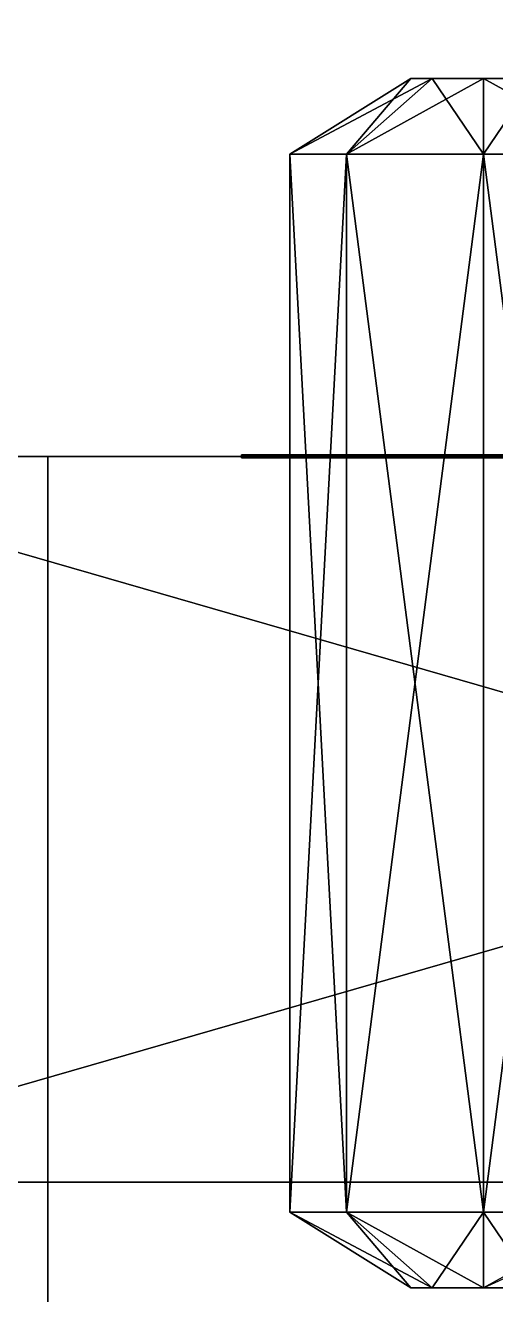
# Model space of a CAD drawing. Extents: x -150 to 2334, y -150 to 2984.
# Drawn here: x 1633.53 to 1643.25, y 741.13 to 767.37 of the extents above; entities that cross this region are included whole.
import ezdxf

# ---------------------------------------------------------------- set-up
doc = ezdxf.new("R2010")
doc.units = 0
for name, color, linetype in [('LAYER0', 7, 'CONTINUOUS'), ('LAYER243', 7, 'CONTINUOUS'), ('LAYER278', 7, 'CONTINUOUS'), ('LAYER289', 7, 'CONTINUOUS'), ('LAYER292', 7, 'CONTINUOUS'), ('LAYER293', 7, 'CONTINUOUS'), ('LAYER309', 7, 'CONTINUOUS'), ('LAYER394', 253, 'CONTINUOUS'), ('LAYER396', 253, 'CONTINUOUS'), ('LAYER398', 253, 'CONTINUOUS'), ('LAYER400', 253, 'CONTINUOUS'), ('LAYER402', 253, 'CONTINUOUS')]:
    doc.layers.add(name, color=color, linetype=linetype)

msp = doc.modelspace()

# ---------------------------------------------------------------- linework, layer by layer
at = {"layer": 'LAYER0', "invisible_edges": 1}
for points in [[(2334, 2984, -5), (-150, -150, -5), (-150, 2984, -5), (2334, 2984, -5)], [(-150, -150, -5), (2334, 2984, -5), (2334, -150, -5), (-150, -150, -5)], [(2334, -150), (-150, 2984), (-150, -150), (2334, -150)], [(-150, 2984), (2334, -150), (2334, 2984), (-150, 2984)]]:
    msp.add_3dface(points, dxfattribs=at)
at = {"layer": 'LAYER243', "invisible_edges": 1}
for points in [[(2164, 776.458), (1614, 758.458), (1614, 776.458), (2164, 776.458)], [(1614, 758.458), (2164, 776.458), (2164, 758.458), (1614, 758.458)], [(2164, 758.458, 2350), (1614, 776.458, 2350), (1614, 758.458, 2350), (2164, 758.458, 2350)], [(1614, 776.458, 2350), (2164, 758.458, 2350), (2164, 776.458, 2350), (1614, 776.458, 2350)], [(2164, 758.458, 2350), (1614, 758.458), (2164, 758.458), (2164, 758.458, 2350)], [(1614, 758.458), (2164, 758.458, 2350), (1614, 758.458, 2350), (1614, 758.458)]]:
    msp.add_3dface(points, dxfattribs=at)
at = {"layer": 'LAYER278', "invisible_edges": 1}
for points in [[(2164, 45.78802, 80), (1614, 758.458, 80), (2164, 758.458, 80), (2164, 45.78802, 80)], [(1614, 758.458, 80), (2164, 45.78802, 80), (1614, 45.78802, 80), (1614, 758.458, 80)], [(2164, 758.458, 98), (1614, 758.458, 80), (1614, 758.458, 98), (2164, 758.458, 98)], [(1614, 758.458, 80), (2164, 758.458, 98), (2164, 758.458, 80), (1614, 758.458, 80)], [(1614, 45.78802, 98), (2164, 758.458, 98), (1614, 758.458, 98), (1614, 45.78802, 98)], [(2164, 758.458, 98), (1614, 45.78802, 98), (2164, 45.78802, 98), (2164, 758.458, 98)]]:
    msp.add_3dface(points, dxfattribs=at)
at = {"layer": 'LAYER289', "invisible_edges": 1}
for points in [[(1634, 758.458, 80), (1652, 758.458), (1634, 758.458), (1634, 758.458, 80)], [(1652, 758.458), (1634, 758.458, 80), (1652, 758.458, 80), (1652, 758.458)], [(1634, 45.78802), (1652, 758.458), (1652, 45.78802), (1634, 45.78802)], [(1652, 758.458), (1634, 45.78802), (1634, 758.458), (1652, 758.458)], [(1634, 758.458, 80), (1652, 45.78802, 80), (1652, 758.458, 80), (1634, 758.458, 80)], [(1652, 45.78802, 80), (1634, 758.458, 80), (1634, 45.78802, 80), (1652, 45.78802, 80)], [(1634, 45.78802), (1634, 758.458, 80), (1634, 758.458), (1634, 45.78802)], [(1634, 758.458, 80), (1634, 45.78802), (1634, 45.78802, 80), (1634, 758.458, 80)]]:
    msp.add_3dface(points, dxfattribs=at)
at = {"layer": 'LAYER292'}
for points in [[(1639, 764.708, 24), (1641.939, 766.2705, 25.06066), (1641.5, 766.2705, 24), (1639, 764.708, 24)], [(1640.172, 764.708, 26.82843), (1641.939, 766.2705, 25.06066), (1639, 764.708, 24), (1640.172, 764.708, 26.82843)], [(1639, 764.708, 24), (1641.5, 766.2705, 24), (1640.172, 764.708, 21.17157), (1639, 764.708, 24)], [(1639, 764.708, 24), (1640.172, 764.708, 26.82843), (1641.5, 766.2705, 24), (1639, 764.708, 24)], [(1639, 764.708, 24), (1641.5, 766.2705, 24), (1640.172, 764.708, 21.17157), (1639, 764.708, 24)], [(1640.172, 764.708, 26.82843), (1643, 766.2705, 25.5), (1641.939, 766.2705, 25.06066), (1640.172, 764.708, 26.82843)], [(1643, 764.708, 28), (1643, 766.2705, 25.5), (1640.172, 764.708, 26.82843), (1643, 764.708, 28)], [(1640.172, 764.708, 21.17157), (1641.5, 766.2705, 24), (1641.939, 766.2705, 22.93934), (1640.172, 764.708, 21.17157)], [(1640.172, 764.708, 21.17157), (1643, 766.2705, 22.5), (1643, 764.708, 20), (1640.172, 764.708, 21.17157)], [(1641.939, 766.2705, 22.93934), (1643, 766.2705, 22.5), (1640.172, 764.708, 21.17157), (1641.939, 766.2705, 22.93934)], [(1640.172, 764.708, 26.82843), (1641.939, 766.2705, 25.06066), (1641.5, 766.2705, 24), (1640.172, 764.708, 26.82843)], [(1640.172, 764.708, 26.82843), (1643, 764.708, 28), (1641.939, 766.2705, 25.06066), (1640.172, 764.708, 26.82843)], [(1641.5, 766.2705, 24), (1641.939, 766.2705, 22.93934), (1640.172, 764.708, 21.17157), (1641.5, 766.2705, 24)], [(1640.172, 764.708, 21.17157), (1641.939, 766.2705, 22.93934), (1643, 764.708, 20), (1640.172, 764.708, 21.17157)], [(1641.5, 766.2705, 24), (1643, 766.2705, 22.5), (1641.939, 766.2705, 22.93934), (1641.5, 766.2705, 24)], [(1641.939, 766.2705, 25.06066), (1643, 766.2705, 22.5), (1641.5, 766.2705, 24), (1641.939, 766.2705, 25.06066)], [(1641.5, 766.2705, 24), (1641.939, 766.2705, 22.93934), (1641.939, 766.2705, 25.06066), (1641.5, 766.2705, 24)], [(1643, 766.2705, 25.5), (1641.939, 766.2705, 25.06066), (1643, 766.2705, 22.5), (1643, 766.2705, 25.5)], [(1643, 764.708, 28), (1643, 766.2705, 25.5), (1641.939, 766.2705, 25.06066), (1643, 764.708, 28)], [(1641.939, 766.2705, 25.06066), (1643, 766.2705, 25.5), (1643, 766.2705, 22.5), (1641.939, 766.2705, 25.06066)], [(1641.939, 766.2705, 25.06066), (1641.939, 766.2705, 22.93934), (1643, 766.2705, 22.5), (1641.939, 766.2705, 25.06066)], [(1641.939, 766.2705, 22.93934), (1643, 766.2705, 22.5), (1643, 764.708, 20), (1641.939, 766.2705, 22.93934)], [(1643, 764.708, 28), (1644.061, 766.2705, 25.06066), (1643, 766.2705, 25.5), (1643, 764.708, 28)], [(1645.828, 764.708, 26.82843), (1644.061, 766.2705, 25.06066), (1643, 764.708, 28), (1645.828, 764.708, 26.82843)], [(1643, 766.2705, 22.5), (1645.828, 764.708, 21.17157), (1643, 764.708, 20), (1643, 766.2705, 22.5)], [(1644.061, 766.2705, 22.93934), (1645.828, 764.708, 21.17157), (1643, 766.2705, 22.5), (1644.061, 766.2705, 22.93934)], [(1644.061, 766.2705, 25.06066), (1643, 766.2705, 25.5), (1644.061, 766.2705, 22.93934), (1644.061, 766.2705, 25.06066)], [(1644.061, 766.2705, 22.93934), (1643, 766.2705, 25.5), (1643, 766.2705, 22.5), (1644.061, 766.2705, 22.93934)], [(1645.828, 764.708, 26.82843), (1644.061, 766.2705, 25.06066), (1643, 766.2705, 25.5), (1645.828, 764.708, 26.82843)], [(1643, 764.708, 28), (1645.828, 764.708, 26.82843), (1643, 766.2705, 25.5), (1643, 764.708, 28)], [(1643, 766.2705, 25.5), (1644.061, 766.2705, 25.06066), (1644.061, 766.2705, 22.93934), (1643, 766.2705, 25.5)], [(1643, 766.2705, 25.5), (1644.061, 766.2705, 22.93934), (1643, 766.2705, 22.5), (1643, 766.2705, 25.5)], [(1644.061, 766.2705, 22.93934), (1645.828, 764.708, 21.17157), (1643, 764.708, 20), (1644.061, 766.2705, 22.93934)], [(1643, 766.2705, 22.5), (1644.061, 766.2705, 22.93934), (1643, 764.708, 20), (1643, 766.2705, 22.5)], [(1639, 742.833, 24), (1640.172, 764.708, 26.82843), (1639, 764.708, 24), (1639, 742.833, 24)], [(1640.172, 742.833, 26.82843), (1640.172, 764.708, 26.82843), (1639, 742.833, 24), (1640.172, 742.833, 26.82843)], [(1640.172, 742.833, 21.17157), (1639, 764.708, 24), (1640.172, 764.708, 21.17157), (1640.172, 742.833, 21.17157)], [(1639, 742.833, 24), (1639, 764.708, 24), (1640.172, 742.833, 21.17157), (1639, 742.833, 24)], [(1640.172, 742.833, 26.82843), (1639, 764.708, 24), (1640.172, 764.708, 26.82843), (1640.172, 742.833, 26.82843)], [(1639, 742.833, 24), (1640.172, 742.833, 26.82843), (1639, 764.708, 24), (1639, 742.833, 24)], [(1639, 742.833, 24), (1639, 764.708, 24), (1640.172, 764.708, 21.17157), (1639, 742.833, 24)], [(1640.172, 742.833, 21.17157), (1640.172, 764.708, 21.17157), (1639, 742.833, 24), (1640.172, 742.833, 21.17157)], [(1640.172, 742.833, 26.82843), (1639, 764.708, 24), (1640.172, 764.708, 26.82843), (1640.172, 742.833, 26.82843)], [(1639, 742.833, 24), (1640.172, 742.833, 26.82843), (1639, 764.708, 24), (1639, 742.833, 24)], [(1639, 742.833, 24), (1639, 764.708, 24), (1640.172, 764.708, 21.17157), (1639, 742.833, 24)], [(1640.172, 742.833, 21.17157), (1640.172, 764.708, 21.17157), (1639, 742.833, 24), (1640.172, 742.833, 21.17157)], [(1640.172, 742.833, 26.82843), (1643, 764.708, 28), (1640.172, 764.708, 26.82843), (1640.172, 742.833, 26.82843)], [(1643, 742.833, 28), (1643, 764.708, 28), (1640.172, 742.833, 26.82843), (1643, 742.833, 28)], [(1640.172, 764.708, 21.17157), (1643, 742.833, 20), (1640.172, 742.833, 21.17157), (1640.172, 764.708, 21.17157)], [(1643, 764.708, 20), (1643, 742.833, 20), (1640.172, 764.708, 21.17157), (1643, 764.708, 20)], [(1643, 742.833, 28), (1643, 764.708, 28), (1640.172, 764.708, 26.82843), (1643, 742.833, 28)], [(1640.172, 742.833, 26.82843), (1640.172, 764.708, 26.82843), (1643, 742.833, 28), (1640.172, 742.833, 26.82843)], [(1643, 742.833, 28), (1643, 764.708, 28), (1640.172, 764.708, 26.82843), (1643, 742.833, 28)], [(1640.172, 742.833, 26.82843), (1640.172, 764.708, 26.82843), (1643, 742.833, 28), (1640.172, 742.833, 26.82843)], [(1643, 764.708, 20), (1643, 742.833, 20), (1640.172, 742.833, 21.17157), (1643, 764.708, 20)], [(1640.172, 764.708, 21.17157), (1640.172, 742.833, 21.17157), (1643, 764.708, 20), (1640.172, 764.708, 21.17157)], [(1643, 742.833, 28), (1643, 764.708, 28), (1645.828, 764.708, 26.82843), (1643, 742.833, 28)], [(1645.828, 742.833, 26.82843), (1643, 742.833, 28), (1645.828, 764.708, 26.82843), (1645.828, 742.833, 26.82843)], [(1643, 764.708, 20), (1645.828, 742.833, 21.17157), (1643, 742.833, 20), (1643, 764.708, 20)], [(1645.828, 764.708, 21.17157), (1645.828, 742.833, 21.17157), (1643, 764.708, 20), (1645.828, 764.708, 21.17157)], [(1643, 742.833, 28), (1645.828, 742.833, 26.82843), (1645.828, 764.708, 26.82843), (1643, 742.833, 28)], [(1643, 764.708, 28), (1643, 742.833, 28), (1645.828, 764.708, 26.82843), (1643, 764.708, 28)], [(1645.828, 742.833, 26.82843), (1643, 764.708, 28), (1645.828, 764.708, 26.82843), (1645.828, 742.833, 26.82843)], [(1643, 742.833, 28), (1645.828, 742.833, 26.82843), (1643, 764.708, 28), (1643, 742.833, 28)], [(1645.828, 764.708, 21.17157), (1643, 742.833, 20), (1645.828, 742.833, 21.17157), (1645.828, 764.708, 21.17157)], [(1643, 764.708, 20), (1645.828, 764.708, 21.17157), (1643, 742.833, 20), (1643, 764.708, 20)], [(1638, 758.4893, 29), (1648, 758.4893, 19), (1638, 758.4893, 19), (1638, 758.4893, 29)], [(1648, 758.4893, 29), (1648, 758.4893, 19), (1638, 758.4893, 29), (1648, 758.4893, 29)], [(1648, 758.4268, 29), (1638, 758.4893, 29), (1638, 758.4268, 29), (1648, 758.4268, 29)], [(1648, 758.4893, 29), (1638, 758.4893, 29), (1648, 758.4268, 29), (1648, 758.4893, 29)], [(1638, 758.4268, 29), (1638, 758.4893, 19), (1638, 758.4268, 19), (1638, 758.4268, 29)], [(1638, 758.4893, 29), (1638, 758.4893, 19), (1638, 758.4268, 29), (1638, 758.4893, 29)], [(1638, 758.4268, 19), (1648, 758.4268, 29), (1638, 758.4268, 29), (1638, 758.4268, 19)], [(1648, 758.4268, 19), (1648, 758.4268, 29), (1638, 758.4268, 19), (1648, 758.4268, 19)], [(1639, 742.833, 24), (1640.172, 742.833, 21.17157), (1641.5, 741.2705, 24), (1639, 742.833, 24)], [(1641.939, 741.2705, 25.06066), (1639, 742.833, 24), (1641.5, 741.2705, 24), (1641.939, 741.2705, 25.06066)], [(1640.172, 742.833, 26.82843), (1639, 742.833, 24), (1641.939, 741.2705, 25.06066), (1640.172, 742.833, 26.82843)], [(1641.939, 741.2705, 22.93934), (1641.5, 741.2705, 24), (1639, 742.833, 24), (1641.939, 741.2705, 22.93934)], [(1640.172, 742.833, 21.17157), (1641.939, 741.2705, 22.93934), (1639, 742.833, 24), (1640.172, 742.833, 21.17157)], [(1639, 742.833, 24), (1641.5, 741.2705, 24), (1640.172, 742.833, 26.82843), (1639, 742.833, 24)], [(1641.5, 741.2705, 24), (1640.172, 742.833, 21.17157), (1641.939, 741.2705, 22.93934), (1641.5, 741.2705, 24)], [(1640.172, 742.833, 21.17157), (1643, 741.2705, 22.5), (1641.939, 741.2705, 22.93934), (1640.172, 742.833, 21.17157)], [(1643, 742.833, 20), (1643, 741.2705, 22.5), (1640.172, 742.833, 21.17157), (1643, 742.833, 20)], [(1640.172, 742.833, 26.82843), (1641.939, 741.2705, 25.06066), (1643, 742.833, 28), (1640.172, 742.833, 26.82843)], [(1641.5, 741.2705, 24), (1641.939, 741.2705, 25.06066), (1640.172, 742.833, 26.82843), (1641.5, 741.2705, 24)], [(1643, 741.2705, 25.5), (1643, 742.833, 28), (1640.172, 742.833, 26.82843), (1643, 741.2705, 25.5)], [(1641.939, 741.2705, 25.06066), (1643, 741.2705, 25.5), (1640.172, 742.833, 26.82843), (1641.939, 741.2705, 25.06066)], [(1640.172, 742.833, 21.17157), (1643, 742.833, 20), (1641.939, 741.2705, 22.93934), (1640.172, 742.833, 21.17157)], [(1643, 742.833, 28), (1641.939, 741.2705, 25.06066), (1643, 741.2705, 25.5), (1643, 742.833, 28)], [(1643, 742.833, 20), (1643, 741.2705, 22.5), (1641.939, 741.2705, 22.93934), (1643, 742.833, 20)], [(1644.061, 741.2705, 25.06066), (1643, 741.2705, 25.5), (1643, 742.833, 28), (1644.061, 741.2705, 25.06066)], [(1645.828, 742.833, 26.82843), (1644.061, 741.2705, 25.06066), (1643, 742.833, 28), (1645.828, 742.833, 26.82843)], [(1643, 742.833, 20), (1644.061, 741.2705, 22.93934), (1643, 741.2705, 22.5), (1643, 742.833, 20)], [(1645.828, 742.833, 21.17157), (1644.061, 741.2705, 22.93934), (1643, 742.833, 20), (1645.828, 742.833, 21.17157)], [(1644.061, 741.2705, 25.06066), (1645.828, 742.833, 26.82843), (1643, 742.833, 28), (1644.061, 741.2705, 25.06066)], [(1643, 741.2705, 25.5), (1644.061, 741.2705, 25.06066), (1643, 742.833, 28), (1643, 741.2705, 25.5)], [(1645.828, 742.833, 21.17157), (1643, 741.2705, 22.5), (1646.414, 742.833, 25.41421), (1645.828, 742.833, 21.17157)], [(1643, 742.833, 20), (1645.828, 742.833, 21.17157), (1643, 741.2705, 22.5), (1643, 742.833, 20)], [(1641.5, 741.2705, 24), (1641.939, 741.2705, 25.06066), (1643, 741.2705, 25.5), (1641.5, 741.2705, 24)], [(1641.939, 741.2705, 22.93934), (1641.5, 741.2705, 24), (1643, 741.2705, 25.5), (1641.939, 741.2705, 22.93934)], [(1641.5, 741.2705, 24), (1641.939, 741.2705, 22.93934), (1643, 741.2705, 25.5), (1641.5, 741.2705, 24)], [(1641.939, 741.2705, 25.06066), (1641.5, 741.2705, 24), (1643, 741.2705, 25.5), (1641.939, 741.2705, 25.06066)], [(1641.939, 741.2705, 22.93934), (1644.061, 741.2705, 25.06066), (1643, 741.2705, 25.5), (1641.939, 741.2705, 22.93934)], [(1643, 741.2705, 22.5), (1644.061, 741.2705, 25.06066), (1641.939, 741.2705, 22.93934), (1643, 741.2705, 22.5)], [(1641.939, 741.2705, 22.93934), (1643, 741.2705, 25.5), (1643, 741.2705, 22.5), (1641.939, 741.2705, 22.93934)], [(1644.061, 741.2705, 22.93934), (1643, 741.2705, 22.5), (1644.061, 741.2705, 25.06066), (1644.061, 741.2705, 22.93934)], [(1643, 741.2705, 22.5), (1644.061, 741.2705, 22.93934), (1644.061, 741.2705, 25.06066), (1643, 741.2705, 22.5)], [(1643, 741.2705, 22.5), (1643, 741.2705, 25.5), (1644.061, 741.2705, 25.06066), (1643, 741.2705, 22.5)]]:
    msp.add_3dface(points, dxfattribs=at)
at = {"layer": 'LAYER293'}
for points in [[(1639, 764.708, 56), (1641.939, 766.2705, 57.06066), (1641.5, 766.2705, 56), (1639, 764.708, 56)], [(1640.172, 764.708, 58.82843), (1641.939, 766.2705, 57.06066), (1639, 764.708, 56), (1640.172, 764.708, 58.82843)], [(1639, 764.708, 56), (1641.5, 766.2705, 56), (1640.172, 764.708, 53.17157), (1639, 764.708, 56)], [(1639, 764.708, 56), (1640.172, 764.708, 58.82843), (1641.5, 766.2705, 56), (1639, 764.708, 56)], [(1639, 764.708, 56), (1641.5, 766.2705, 56), (1640.172, 764.708, 53.17157), (1639, 764.708, 56)], [(1640.172, 764.708, 58.82843), (1643, 766.2705, 57.5), (1641.939, 766.2705, 57.06066), (1640.172, 764.708, 58.82843)], [(1643, 764.708, 60), (1643, 766.2705, 57.5), (1640.172, 764.708, 58.82843), (1643, 764.708, 60)], [(1640.172, 764.708, 53.17157), (1641.5, 766.2705, 56), (1641.939, 766.2705, 54.93934), (1640.172, 764.708, 53.17157)], [(1640.172, 764.708, 53.17157), (1643, 766.2705, 54.5), (1643, 764.708, 52), (1640.172, 764.708, 53.17157)], [(1641.939, 766.2705, 54.93934), (1643, 766.2705, 54.5), (1640.172, 764.708, 53.17157), (1641.939, 766.2705, 54.93934)], [(1640.172, 764.708, 58.82843), (1641.939, 766.2705, 57.06066), (1641.5, 766.2705, 56), (1640.172, 764.708, 58.82843)], [(1640.172, 764.708, 58.82843), (1643, 764.708, 60), (1641.939, 766.2705, 57.06066), (1640.172, 764.708, 58.82843)], [(1641.5, 766.2705, 56), (1641.939, 766.2705, 54.93934), (1640.172, 764.708, 53.17157), (1641.5, 766.2705, 56)], [(1640.172, 764.708, 53.17157), (1641.939, 766.2705, 54.93934), (1643, 764.708, 52), (1640.172, 764.708, 53.17157)], [(1641.5, 766.2705, 56), (1643, 766.2705, 54.5), (1641.939, 766.2705, 54.93934), (1641.5, 766.2705, 56)], [(1641.939, 766.2705, 57.06066), (1643, 766.2705, 54.5), (1641.5, 766.2705, 56), (1641.939, 766.2705, 57.06066)], [(1641.5, 766.2705, 56), (1641.939, 766.2705, 54.93934), (1641.939, 766.2705, 57.06066), (1641.5, 766.2705, 56)], [(1643, 766.2705, 57.5), (1641.939, 766.2705, 57.06066), (1643, 766.2705, 54.5), (1643, 766.2705, 57.5)], [(1643, 764.708, 60), (1643, 766.2705, 57.5), (1641.939, 766.2705, 57.06066), (1643, 764.708, 60)], [(1641.939, 766.2705, 57.06066), (1643, 766.2705, 57.5), (1643, 766.2705, 54.5), (1641.939, 766.2705, 57.06066)], [(1641.939, 766.2705, 57.06066), (1641.939, 766.2705, 54.93934), (1643, 766.2705, 54.5), (1641.939, 766.2705, 57.06066)], [(1641.939, 766.2705, 54.93934), (1643, 766.2705, 54.5), (1643, 764.708, 52), (1641.939, 766.2705, 54.93934)], [(1643, 764.708, 60), (1644.061, 766.2705, 57.06066), (1643, 766.2705, 57.5), (1643, 764.708, 60)], [(1645.828, 764.708, 58.82843), (1644.061, 766.2705, 57.06066), (1643, 764.708, 60), (1645.828, 764.708, 58.82843)], [(1643, 766.2705, 54.5), (1645.828, 764.708, 53.17157), (1643, 764.708, 52), (1643, 766.2705, 54.5)], [(1644.061, 766.2705, 54.93934), (1645.828, 764.708, 53.17157), (1643, 766.2705, 54.5), (1644.061, 766.2705, 54.93934)], [(1644.061, 766.2705, 57.06066), (1643, 766.2705, 57.5), (1644.061, 766.2705, 54.93934), (1644.061, 766.2705, 57.06066)], [(1644.061, 766.2705, 54.93934), (1643, 766.2705, 57.5), (1643, 766.2705, 54.5), (1644.061, 766.2705, 54.93934)], [(1645.828, 764.708, 58.82843), (1644.061, 766.2705, 57.06066), (1643, 766.2705, 57.5), (1645.828, 764.708, 58.82843)], [(1643, 764.708, 60), (1645.828, 764.708, 58.82843), (1643, 766.2705, 57.5), (1643, 764.708, 60)], [(1643, 766.2705, 57.5), (1644.061, 766.2705, 57.06066), (1644.061, 766.2705, 54.93934), (1643, 766.2705, 57.5)], [(1643, 766.2705, 57.5), (1644.061, 766.2705, 54.93934), (1643, 766.2705, 54.5), (1643, 766.2705, 57.5)], [(1644.061, 766.2705, 54.93934), (1645.828, 764.708, 53.17157), (1643, 764.708, 52), (1644.061, 766.2705, 54.93934)], [(1643, 766.2705, 54.5), (1644.061, 766.2705, 54.93934), (1643, 764.708, 52), (1643, 766.2705, 54.5)], [(1639, 742.833, 56), (1640.172, 764.708, 58.82843), (1639, 764.708, 56), (1639, 742.833, 56)], [(1640.172, 742.833, 58.82843), (1640.172, 764.708, 58.82843), (1639, 742.833, 56), (1640.172, 742.833, 58.82843)], [(1640.172, 742.833, 53.17157), (1639, 764.708, 56), (1640.172, 764.708, 53.17157), (1640.172, 742.833, 53.17157)], [(1639, 742.833, 56), (1639, 764.708, 56), (1640.172, 742.833, 53.17157), (1639, 742.833, 56)], [(1640.172, 742.833, 58.82843), (1639, 764.708, 56), (1640.172, 764.708, 58.82843), (1640.172, 742.833, 58.82843)], [(1639, 742.833, 56), (1640.172, 742.833, 58.82843), (1639, 764.708, 56), (1639, 742.833, 56)], [(1639, 742.833, 56), (1639, 764.708, 56), (1640.172, 764.708, 53.17157), (1639, 742.833, 56)], [(1640.172, 742.833, 53.17157), (1640.172, 764.708, 53.17157), (1639, 742.833, 56), (1640.172, 742.833, 53.17157)], [(1640.172, 742.833, 58.82843), (1639, 764.708, 56), (1640.172, 764.708, 58.82843), (1640.172, 742.833, 58.82843)], [(1639, 742.833, 56), (1640.172, 742.833, 58.82843), (1639, 764.708, 56), (1639, 742.833, 56)], [(1639, 742.833, 56), (1639, 764.708, 56), (1640.172, 764.708, 53.17157), (1639, 742.833, 56)], [(1640.172, 742.833, 53.17157), (1640.172, 764.708, 53.17157), (1639, 742.833, 56), (1640.172, 742.833, 53.17157)], [(1640.172, 742.833, 58.82843), (1643, 764.708, 60), (1640.172, 764.708, 58.82843), (1640.172, 742.833, 58.82843)], [(1643, 742.833, 60), (1643, 764.708, 60), (1640.172, 742.833, 58.82843), (1643, 742.833, 60)], [(1640.172, 764.708, 53.17157), (1643, 742.833, 52), (1640.172, 742.833, 53.17157), (1640.172, 764.708, 53.17157)], [(1643, 764.708, 52), (1643, 742.833, 52), (1640.172, 764.708, 53.17157), (1643, 764.708, 52)], [(1643, 742.833, 60), (1643, 764.708, 60), (1640.172, 764.708, 58.82843), (1643, 742.833, 60)], [(1640.172, 742.833, 58.82843), (1640.172, 764.708, 58.82843), (1643, 742.833, 60), (1640.172, 742.833, 58.82843)], [(1643, 742.833, 60), (1643, 764.708, 60), (1640.172, 764.708, 58.82843), (1643, 742.833, 60)], [(1640.172, 742.833, 58.82843), (1640.172, 764.708, 58.82843), (1643, 742.833, 60), (1640.172, 742.833, 58.82843)], [(1643, 764.708, 52), (1643, 742.833, 52), (1640.172, 742.833, 53.17157), (1643, 764.708, 52)], [(1640.172, 764.708, 53.17157), (1640.172, 742.833, 53.17157), (1643, 764.708, 52), (1640.172, 764.708, 53.17157)], [(1643, 742.833, 60), (1643, 764.708, 60), (1645.828, 764.708, 58.82843), (1643, 742.833, 60)], [(1645.828, 742.833, 58.82843), (1643, 742.833, 60), (1645.828, 764.708, 58.82843), (1645.828, 742.833, 58.82843)], [(1643, 764.708, 52), (1645.828, 742.833, 53.17157), (1643, 742.833, 52), (1643, 764.708, 52)], [(1645.828, 764.708, 53.17157), (1645.828, 742.833, 53.17157), (1643, 764.708, 52), (1645.828, 764.708, 53.17157)], [(1643, 742.833, 60), (1645.828, 742.833, 58.82843), (1645.828, 764.708, 58.82843), (1643, 742.833, 60)], [(1643, 764.708, 60), (1643, 742.833, 60), (1645.828, 764.708, 58.82843), (1643, 764.708, 60)], [(1645.828, 742.833, 58.82843), (1643, 764.708, 60), (1645.828, 764.708, 58.82843), (1645.828, 742.833, 58.82843)], [(1643, 742.833, 60), (1645.828, 742.833, 58.82843), (1643, 764.708, 60), (1643, 742.833, 60)], [(1645.828, 764.708, 53.17157), (1643, 742.833, 52), (1645.828, 742.833, 53.17157), (1645.828, 764.708, 53.17157)], [(1643, 764.708, 52), (1645.828, 764.708, 53.17157), (1643, 742.833, 52), (1643, 764.708, 52)], [(1638, 758.4893, 61), (1648, 758.4893, 51), (1638, 758.4893, 51), (1638, 758.4893, 61)], [(1648, 758.4893, 61), (1648, 758.4893, 51), (1638, 758.4893, 61), (1648, 758.4893, 61)], [(1648, 758.4268, 61), (1638, 758.4893, 61), (1638, 758.4268, 61), (1648, 758.4268, 61)], [(1648, 758.4893, 61), (1638, 758.4893, 61), (1648, 758.4268, 61), (1648, 758.4893, 61)], [(1638, 758.4268, 61), (1638, 758.4893, 51), (1638, 758.4268, 51), (1638, 758.4268, 61)], [(1638, 758.4893, 61), (1638, 758.4893, 51), (1638, 758.4268, 61), (1638, 758.4893, 61)], [(1638, 758.4268, 51), (1648, 758.4268, 61), (1638, 758.4268, 61), (1638, 758.4268, 51)], [(1648, 758.4268, 51), (1648, 758.4268, 61), (1638, 758.4268, 51), (1648, 758.4268, 51)], [(1639, 742.833, 56), (1640.172, 742.833, 53.17157), (1641.5, 741.2705, 56), (1639, 742.833, 56)], [(1641.939, 741.2705, 57.06066), (1639, 742.833, 56), (1641.5, 741.2705, 56), (1641.939, 741.2705, 57.06066)], [(1640.172, 742.833, 58.82843), (1639, 742.833, 56), (1641.939, 741.2705, 57.06066), (1640.172, 742.833, 58.82843)], [(1641.939, 741.2705, 54.93934), (1641.5, 741.2705, 56), (1639, 742.833, 56), (1641.939, 741.2705, 54.93934)], [(1640.172, 742.833, 53.17157), (1641.939, 741.2705, 54.93934), (1639, 742.833, 56), (1640.172, 742.833, 53.17157)], [(1639, 742.833, 56), (1641.5, 741.2705, 56), (1640.172, 742.833, 58.82843), (1639, 742.833, 56)], [(1641.5, 741.2705, 56), (1640.172, 742.833, 53.17157), (1641.939, 741.2705, 54.93934), (1641.5, 741.2705, 56)], [(1640.172, 742.833, 53.17157), (1643, 741.2705, 54.5), (1641.939, 741.2705, 54.93934), (1640.172, 742.833, 53.17157)], [(1643, 742.833, 52), (1643, 741.2705, 54.5), (1640.172, 742.833, 53.17157), (1643, 742.833, 52)], [(1640.172, 742.833, 58.82843), (1641.939, 741.2705, 57.06066), (1643, 742.833, 60), (1640.172, 742.833, 58.82843)], [(1641.5, 741.2705, 56), (1641.939, 741.2705, 57.06066), (1640.172, 742.833, 58.82843), (1641.5, 741.2705, 56)], [(1643, 741.2705, 57.5), (1643, 742.833, 60), (1640.172, 742.833, 58.82843), (1643, 741.2705, 57.5)], [(1641.939, 741.2705, 57.06066), (1643, 741.2705, 57.5), (1640.172, 742.833, 58.82843), (1641.939, 741.2705, 57.06066)], [(1640.172, 742.833, 53.17157), (1643, 742.833, 52), (1641.939, 741.2705, 54.93934), (1640.172, 742.833, 53.17157)], [(1643, 742.833, 60), (1641.939, 741.2705, 57.06066), (1643, 741.2705, 57.5), (1643, 742.833, 60)], [(1643, 742.833, 52), (1643, 741.2705, 54.5), (1641.939, 741.2705, 54.93934), (1643, 742.833, 52)], [(1644.061, 741.2705, 57.06066), (1643, 741.2705, 57.5), (1643, 742.833, 60), (1644.061, 741.2705, 57.06066)], [(1645.828, 742.833, 58.82843), (1644.061, 741.2705, 57.06066), (1643, 742.833, 60), (1645.828, 742.833, 58.82843)], [(1643, 742.833, 52), (1644.061, 741.2705, 54.93934), (1643, 741.2705, 54.5), (1643, 742.833, 52)], [(1645.828, 742.833, 53.17157), (1644.061, 741.2705, 54.93934), (1643, 742.833, 52), (1645.828, 742.833, 53.17157)], [(1644.061, 741.2705, 57.06066), (1645.828, 742.833, 58.82843), (1643, 742.833, 60), (1644.061, 741.2705, 57.06066)], [(1643, 741.2705, 57.5), (1644.061, 741.2705, 57.06066), (1643, 742.833, 60), (1643, 741.2705, 57.5)], [(1645.828, 742.833, 53.17157), (1643, 741.2705, 54.5), (1646.414, 742.833, 57.41422), (1645.828, 742.833, 53.17157)], [(1643, 742.833, 52), (1645.828, 742.833, 53.17157), (1643, 741.2705, 54.5), (1643, 742.833, 52)], [(1641.5, 741.2705, 56), (1641.939, 741.2705, 57.06066), (1643, 741.2705, 57.5), (1641.5, 741.2705, 56)], [(1641.939, 741.2705, 54.93934), (1641.5, 741.2705, 56), (1643, 741.2705, 57.5), (1641.939, 741.2705, 54.93934)], [(1641.5, 741.2705, 56), (1641.939, 741.2705, 54.93934), (1643, 741.2705, 57.5), (1641.5, 741.2705, 56)], [(1641.939, 741.2705, 57.06066), (1641.5, 741.2705, 56), (1643, 741.2705, 57.5), (1641.939, 741.2705, 57.06066)], [(1641.939, 741.2705, 54.93934), (1644.061, 741.2705, 57.06066), (1643, 741.2705, 57.5), (1641.939, 741.2705, 54.93934)], [(1643, 741.2705, 54.5), (1644.061, 741.2705, 57.06066), (1641.939, 741.2705, 54.93934), (1643, 741.2705, 54.5)], [(1641.939, 741.2705, 54.93934), (1643, 741.2705, 57.5), (1643, 741.2705, 54.5), (1641.939, 741.2705, 54.93934)], [(1644.061, 741.2705, 54.93934), (1643, 741.2705, 54.5), (1644.061, 741.2705, 57.06066), (1644.061, 741.2705, 54.93934)], [(1643, 741.2705, 54.5), (1644.061, 741.2705, 54.93934), (1644.061, 741.2705, 57.06066), (1643, 741.2705, 54.5)], [(1643, 741.2705, 54.5), (1643, 741.2705, 57.5), (1644.061, 741.2705, 57.06066), (1643, 741.2705, 54.5)]]:
    msp.add_3dface(points, dxfattribs=at)
at = {"layer": 'LAYER309', "invisible_edges": 1}
for points in [[(2164, 758.458, 2349), (1614, 45.78802, 2349), (2164, 45.78802, 2349), (2164, 758.458, 2349)], [(1614, 45.78802, 2349), (2164, 758.458, 2349), (1614, 758.458, 2349), (1614, 45.78802, 2349)], [(2164, 758.458, 2349), (1614, 758.458, 2331), (1614, 758.458, 2349), (2164, 758.458, 2349)], [(1614, 758.458, 2331), (2164, 758.458, 2349), (2164, 758.458, 2331), (1614, 758.458, 2331)], [(1614, 758.458, 2331), (2164, 45.78802, 2331), (1614, 45.78802, 2331), (1614, 758.458, 2331)], [(2164, 45.78802, 2331), (1614, 758.458, 2331), (2164, 758.458, 2331), (2164, 45.78802, 2331)]]:
    msp.add_3dface(points, dxfattribs=at)
at = {"layer": 'LAYER394'}
for points in [[(1678.5, 758.458, 176.2174), (1626.5, 743.458, 176.2174), (1626.5, 758.458, 176.2174), (1678.5, 758.458, 176.2174)], [(1678.5, 743.458, 176.2174), (1626.5, 743.458, 176.2174), (1678.5, 758.458, 176.2174), (1678.5, 743.458, 176.2174)], [(1626.5, 758.458, 189.7826), (1678.5, 743.458, 189.7826), (1678.5, 758.458, 189.7826), (1626.5, 758.458, 189.7826)], [(1626.5, 743.458, 189.7826), (1678.5, 743.458, 189.7826), (1626.5, 758.458, 189.7826), (1626.5, 743.458, 189.7826)], [(1678.5, 743.458, 176.2174), (1626.5, 743.458, 189.7826), (1626.5, 743.458, 176.2174), (1678.5, 743.458, 176.2174)], [(1678.5, 743.458, 189.7826), (1626.5, 743.458, 189.7826), (1678.5, 743.458, 176.2174), (1678.5, 743.458, 189.7826)]]:
    msp.add_3dface(points, dxfattribs=at)
at = {"layer": 'LAYER396'}
for points in [[(1678.5, 758.458, 692.2174), (1626.5, 743.458, 692.2174), (1626.5, 758.458, 692.2174), (1678.5, 758.458, 692.2174)], [(1678.5, 743.458, 692.2174), (1626.5, 743.458, 692.2174), (1678.5, 758.458, 692.2174), (1678.5, 743.458, 692.2174)], [(1626.5, 758.458, 705.7826), (1678.5, 743.458, 705.7826), (1678.5, 758.458, 705.7826), (1626.5, 758.458, 705.7826)], [(1626.5, 743.458, 705.7826), (1678.5, 743.458, 705.7826), (1626.5, 758.458, 705.7826), (1626.5, 743.458, 705.7826)], [(1678.5, 743.458, 692.2174), (1626.5, 743.458, 705.7826), (1626.5, 743.458, 692.2174), (1678.5, 743.458, 692.2174)], [(1678.5, 743.458, 705.7826), (1626.5, 743.458, 705.7826), (1678.5, 743.458, 692.2174), (1678.5, 743.458, 705.7826)]]:
    msp.add_3dface(points, dxfattribs=at)
at = {"layer": 'LAYER398'}
for points in [[(1678.5, 758.458, 1208.217), (1626.5, 743.458, 1208.217), (1626.5, 758.458, 1208.217), (1678.5, 758.458, 1208.217)], [(1678.5, 743.458, 1208.217), (1626.5, 743.458, 1208.217), (1678.5, 758.458, 1208.217), (1678.5, 743.458, 1208.217)], [(1626.5, 758.458, 1221.783), (1678.5, 743.458, 1221.783), (1678.5, 758.458, 1221.783), (1626.5, 758.458, 1221.783)], [(1626.5, 743.458, 1221.783), (1678.5, 743.458, 1221.783), (1626.5, 758.458, 1221.783), (1626.5, 743.458, 1221.783)], [(1678.5, 743.458, 1208.217), (1626.5, 743.458, 1221.783), (1626.5, 743.458, 1208.217), (1678.5, 743.458, 1208.217)], [(1678.5, 743.458, 1221.783), (1626.5, 743.458, 1221.783), (1678.5, 743.458, 1208.217), (1678.5, 743.458, 1221.783)]]:
    msp.add_3dface(points, dxfattribs=at)
at = {"layer": 'LAYER400'}
for points in [[(1678.5, 758.458, 1724.217), (1626.5, 743.458, 1724.217), (1626.5, 758.458, 1724.217), (1678.5, 758.458, 1724.217)], [(1678.5, 743.458, 1724.217), (1626.5, 743.458, 1724.217), (1678.5, 758.458, 1724.217), (1678.5, 743.458, 1724.217)], [(1626.5, 758.458, 1737.783), (1678.5, 743.458, 1737.783), (1678.5, 758.458, 1737.783), (1626.5, 758.458, 1737.783)], [(1626.5, 743.458, 1737.783), (1678.5, 743.458, 1737.783), (1626.5, 758.458, 1737.783), (1626.5, 743.458, 1737.783)], [(1678.5, 743.458, 1724.217), (1626.5, 743.458, 1737.783), (1626.5, 743.458, 1724.217), (1678.5, 743.458, 1724.217)], [(1678.5, 743.458, 1737.783), (1626.5, 743.458, 1737.783), (1678.5, 743.458, 1724.217), (1678.5, 743.458, 1737.783)]]:
    msp.add_3dface(points, dxfattribs=at)
at = {"layer": 'LAYER402'}
for points in [[(1678.5, 758.458, 2240.217), (1626.5, 743.458, 2240.217), (1626.5, 758.458, 2240.217), (1678.5, 758.458, 2240.217)], [(1678.5, 743.458, 2240.217), (1626.5, 743.458, 2240.217), (1678.5, 758.458, 2240.217), (1678.5, 743.458, 2240.217)], [(1626.5, 758.458, 2253.783), (1678.5, 743.458, 2253.783), (1678.5, 758.458, 2253.783), (1626.5, 758.458, 2253.783)], [(1626.5, 743.458, 2253.783), (1678.5, 743.458, 2253.783), (1626.5, 758.458, 2253.783), (1626.5, 743.458, 2253.783)], [(1678.5, 743.458, 2240.217), (1626.5, 743.458, 2253.783), (1626.5, 743.458, 2240.217), (1678.5, 743.458, 2240.217)], [(1678.5, 743.458, 2253.783), (1626.5, 743.458, 2253.783), (1678.5, 743.458, 2240.217), (1678.5, 743.458, 2253.783)]]:
    msp.add_3dface(points, dxfattribs=at)

doc.saveas('drawing.dxf')
